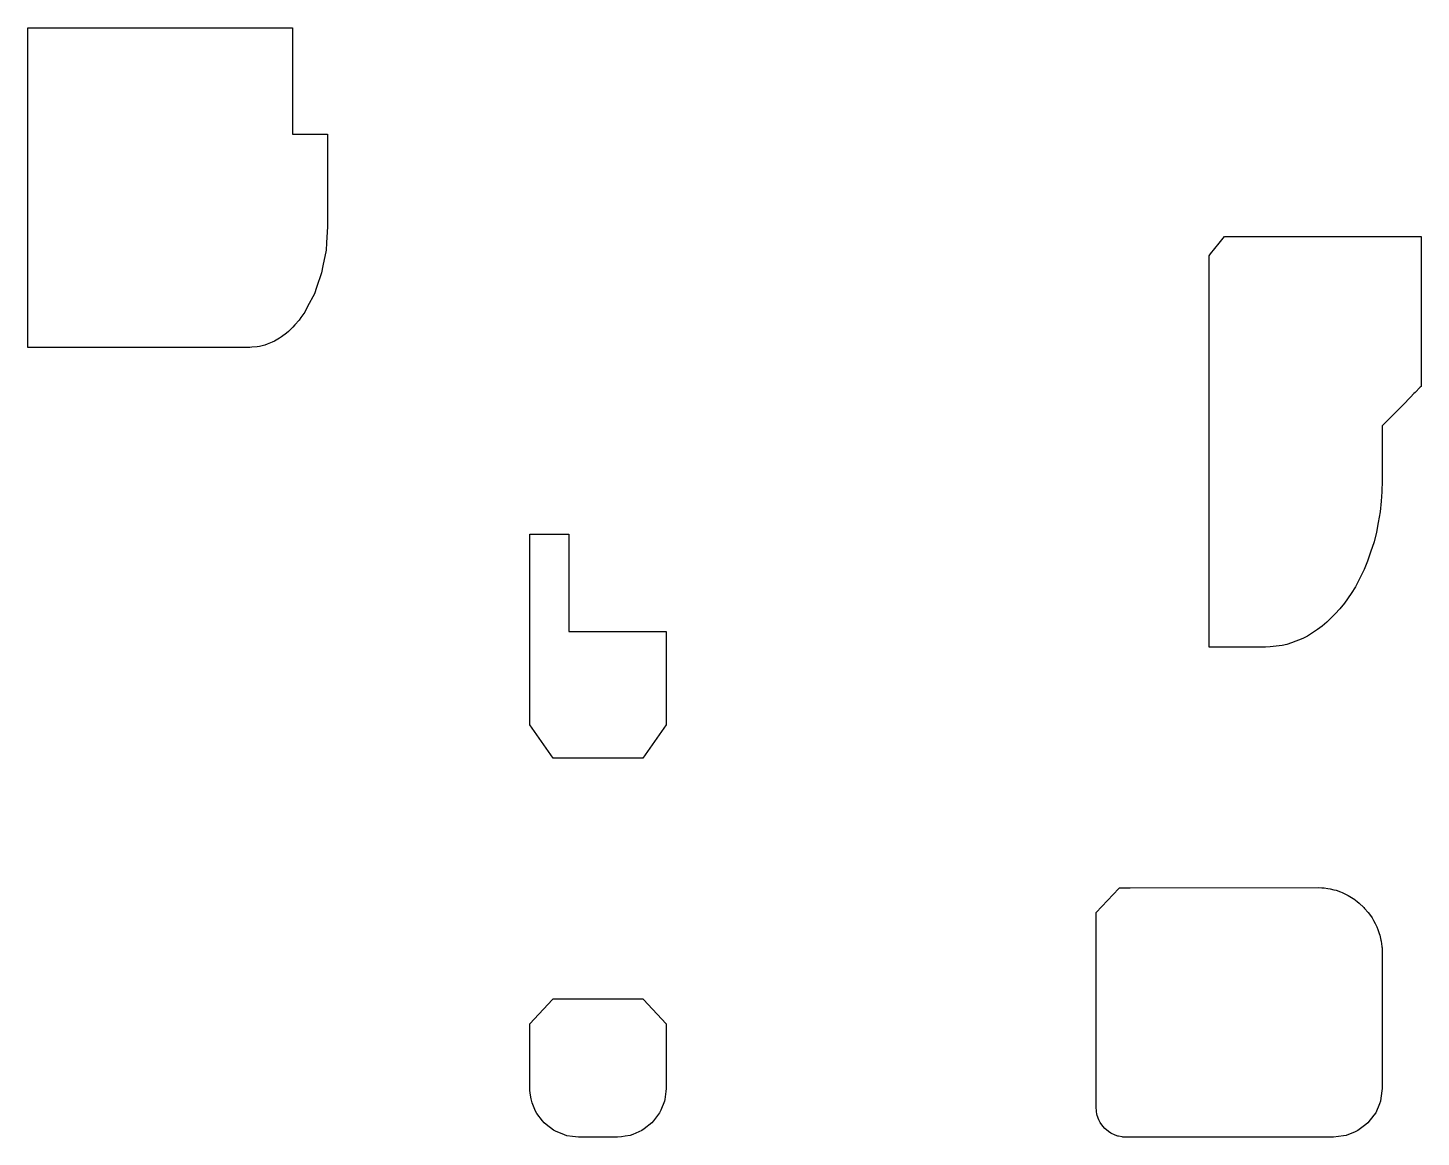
# Model space of a CAD drawing. Header units: metres. Extents: x 2.4 to 74, y -16 to 41.
import ezdxf

# ---------------------------------------------------------------- set-up
doc = ezdxf.new("R2010")
doc.units = ezdxf.units.M

msp = doc.modelspace()

# ---------------------------------------------------------------- linework, layer by layer
for p, q in [((2.4, 40.055), (2.4, 41.031)), ((2.4, 41.031), (2.745, 41.031)), ((2.745, 41.031), (16, 41.031)), ((16, 41.031), (16, 39.801)), ((2.4, 39.336), (2.4, 40.055)), ((16, 39.801), (16, 39.243)), ((2.4, 29.579), (2.4, 39.336)), ((16, 39.243), (16, 38.335)), ((16, 38.335), (16, 36.895)), ((16, 36.895), (16, 35.559)), ((16, 36.895), (16, 36.895)), ((16, 35.559), (16.831, 35.559)), ((16.831, 35.559), (17.8, 35.559)), ((17.8, 35.559), (17.8, 34.408)), ((17.8, 34.408), (17.8, 31.613)), ((17.8, 31.613), (17.8, 30.821)), ((17.8, 30.821), (17.746, 29.971)), ((63.62, 29.958), (63.9, 30.307)), ((63.9, 30.307), (66.979, 30.307)), ((66.979, 30.307), (67.914, 30.307)), ((67.914, 30.307), (68.334, 30.307)), ((68.334, 30.307), (70.336, 30.307)), ((70.336, 30.307), (70.659, 30.307)), ((70.659, 30.307), (73.607, 30.307)), ((73.607, 30.307), (73.956, 30.307)), ((73.956, 30.307), (73.996, 30.307)), ((73.996, 30.307), (73.996, 29.905)), ((2.4, 28.123), (2.4, 29.579)), ((17.723, 29.607), (17.564, 28.789)), ((17.746, 29.971), (17.723, 29.607)), ((63.1, 29.309), (63.184, 29.414)), ((63.184, 29.414), (63.62, 29.958)), ((73.996, 29.905), (73.994, 29.569)), ((73.994, 29.569), (74, 29.506)), ((74, 29.506), (74, 28.829)), ((17.564, 28.789), (17.496, 28.44)), ((63.1, 26.158), (63.1, 29.309)), ((74, 28.829), (74, 25.211)), ((2.4, 26.916), (2.4, 28.123)), ((17.496, 28.44), (17.237, 27.686)), ((17.126, 27.364), (16.777, 26.703)), ((17.237, 27.686), (17.126, 27.364)), ((2.4, 24.598), (2.4, 26.916)), ((16.777, 26.703), (16.628, 26.421)), ((16.338, 26.011), (16.117, 25.756)), ((16.425, 26.134), (16.338, 26.011)), ((16.628, 26.421), (16.425, 26.134)), ((63.1, 20.723), (63.1, 26.158)), ((15.331, 25.072), (15.072, 24.928)), ((15.437, 25.15), (15.331, 25.072)), ((15.686, 25.333), (15.437, 25.15)), ((15.786, 25.427), (15.686, 25.333)), ((16.022, 25.647), (15.786, 25.427)), ((16.117, 25.756), (16.022, 25.647)), ((74, 25.211), (74, 22.648)), ((5.815, 24.598), (2.4, 24.598)), ((13.8, 24.598), (5.815, 24.598)), ((13.917, 24.607), (13.8, 24.598)), ((14.192, 24.628), (13.917, 24.607)), ((14.308, 24.655), (14.192, 24.628)), ((14.58, 24.718), (14.308, 24.655)), ((14.694, 24.762), (14.58, 24.718)), ((14.961, 24.866), (14.694, 24.762)), ((15.072, 24.928), (14.961, 24.866)), ((73.63, 22.224), (73.449, 22.042)), ((73.686, 22.282), (73.63, 22.224)), ((73.955, 22.555), (73.686, 22.282)), ((74, 22.6), (73.955, 22.555)), ((74, 22.648), (74, 22.625)), ((74, 22.625), (74, 22.6)), ((73.155, 21.743), (72.512, 21.092)), ((73.374, 21.965), (73.155, 21.743)), ((73.449, 22.042), (73.374, 21.965)), ((72.342, 20.919), (72.172, 20.746)), ((72.512, 21.092), (72.342, 20.919)), ((63.1, 10.437), (63.1, 20.723)), ((72.172, 20.746), (72, 20.572)), ((72, 20.572), (72, 19.071)), ((72, 19.071), (72, 18.92)), ((72, 18.92), (72, 17.761)), ((72, 17.759), (71.98, 17.178)), ((72, 17.761), (72, 17.759)), ((72, 17.761), (72, 17.761)), ((71.95, 16.7), (71.893, 16.148)), ((71.98, 17.178), (71.95, 16.7)), ((71.893, 16.148), (71.798, 15.607)), ((71.703, 15.106), (71.578, 14.607)), ((71.798, 15.607), (71.703, 15.106)), ((28.2, 10.101), (28.2, 15)), ((28.2, 15), (29.5, 15)), ((29.5, 15), (30.2, 15)), ((30.2, 15), (30.2, 13.48)), ((71.578, 14.607), (71.402, 14.07)), ((71.252, 13.618), (71.072, 13.189)), ((71.402, 14.07), (71.252, 13.618)), ((30.2, 13.48), (30.2, 12.651)), ((71.072, 13.189), (70.813, 12.662)), ((30.2, 12.651), (30.2, 12.483)), ((30.2, 12.483), (30.2, 12.393)), ((30.2, 12.393), (30.2, 12.226)), ((30.2, 12.226), (30.2, 12.136)), ((70.619, 12.288), (70.4, 11.943)), ((70.813, 12.662), (70.619, 12.288)), ((30.2, 12.136), (30.2, 11.981)), ((30.2, 11.981), (30.2, 11.896)), ((30.2, 11.896), (30.2, 11.764)), ((30.2, 11.764), (30.2, 11.69)), ((30.2, 11.69), (30.2, 11.59)), ((30.2, 11.59), (30.2, 11.533)), ((30.2, 11.533), (30.2, 10.665)), ((70.4, 11.943), (70.054, 11.45)), ((69.588, 10.904), (69.157, 10.474)), ((69.83, 11.161), (69.588, 10.904)), ((70.054, 11.45), (69.83, 11.161)), ((28.2, 9.313), (28.2, 10.101)), ((30.2, 10.665), (30.2, 10)), ((63.1, 9.186), (63.1, 10.437)), ((68.668, 10.1), (68.159, 9.762)), ((68.919, 10.27), (68.668, 10.1)), ((69.157, 10.474), (68.919, 10.27)), ((28.2, 9.231), (28.2, 9.313)), ((30.2, 10), (33.258, 10)), ((33.258, 10), (35.2, 10)), ((35.2, 10), (35.2, 8.45)), ((35.2, 10), (35.2, 10)), ((67.095, 9.33), (66.854, 9.279)), ((67.332, 9.415), (67.095, 9.33)), ((67.916, 9.638), (67.332, 9.415)), ((68.159, 9.762), (67.916, 9.638)), ((28.2, 8.671), (28.2, 9.231)), ((28.2, 5.191), (28.2, 8.671)), ((63.733, 9.186), (63.1, 9.186)), ((66, 9.186), (63.733, 9.186)), ((66.239, 9.203), (66, 9.186)), ((66.854, 9.279), (66.239, 9.203)), ((35.2, 8.45), (35.2, 5.191)), ((28.799, 4.335), (28.2, 5.191)), ((35.2, 5.191), (34.601, 4.335)), ((29.4, 3.476), (28.799, 4.335)), ((34.601, 4.335), (34, 3.476)), ((31.27, 3.476), (29.4, 3.476)), ((34, 3.476), (31.27, 3.476)), ((57.3, -4.457), (58.467, -3.213)), ((58.467, -3.213), (58.5, -3.175)), ((58.5, -3.175), (59.054, -3.176)), ((59.054, -3.176), (68.718, -3.157)), ((68.718, -3.157), (68.894, -3.176)), ((68.894, -3.176), (69.018, -3.182)), ((69.018, -3.182), (69.201, -3.21)), ((69.201, -3.21), (69.322, -3.228)), ((69.322, -3.228), (69.522, -3.279)), ((69.522, -3.279), (69.632, -3.307)), ((69.632, -3.307), (69.851, -3.388)), ((69.851, -3.388), (69.941, -3.421)), ((69.941, -3.421), (70.183, -3.54)), ((70.183, -3.54), (70.244, -3.57)), ((70.244, -3.57), (70.51, -3.737)), ((70.51, -3.737), (70.535, -3.752)), ((70.535, -3.752), (70.705, -3.885)), ((70.705, -3.885), (70.808, -3.963)), ((70.808, -3.963), (70.819, -3.973)), ((70.819, -3.973), (71.059, -4.196)), ((71.059, -4.196), (71.098, -4.24)), ((71.098, -4.24), (71.284, -4.453)), ((57.3, -4.961), (57.3, -4.457)), ((57.3, -6.097), (57.3, -4.961)), ((71.284, -4.453), (71.344, -4.538)), ((71.344, -4.538), (71.48, -4.729)), ((71.48, -4.729), (71.553, -4.858)), ((71.553, -4.858), (71.645, -5.02)), ((71.645, -5.02), (71.721, -5.193)), ((71.721, -5.193), (71.778, -5.32)), ((71.778, -5.32), (71.848, -5.534)), ((71.848, -5.534), (71.878, -5.624)), ((71.878, -5.624), (71.935, -5.873)), ((57.3, -6.142), (57.3, -6.097)), ((57.3, -6.962), (57.3, -6.142)), ((71.935, -5.873), (71.948, -5.927)), ((71.948, -5.927), (71.985, -6.205)), ((71.985, -6.205), (71.987, -6.225)), ((71.985, -6.205), (71.985, -6.205)), ((71.987, -6.225), (71.989, -6.254)), ((71.989, -6.254), (72, -6.494)), ((57.3, -7.025), (57.3, -6.962)), ((57.3, -14.177), (57.3, -7.025)), ((72, -6.494), (72, -7.286)), ((72, -7.286), (72, -8.133)), ((72, -8.133), (72, -8.287)), ((72, -8.287), (72, -13.5)), ((28.2, -10.167), (29.367, -8.923)), ((29.367, -8.923), (29.4, -8.885)), ((29.4, -8.885), (33.904, -8.885)), ((33.904, -8.885), (34, -8.885)), ((34, -8.885), (34.033, -8.923)), ((34.033, -8.923), (35.2, -10.167)), ((28.2, -10.499), (28.2, -10.167)), ((28.2, -11.149), (28.2, -10.499)), ((35.2, -10.167), (35.2, -10.449)), ((35.2, -10.449), (35.2, -11.01)), ((35.2, -10.449), (35.2, -10.449)), ((28.2, -11.512), (28.2, -11.149)), ((35.2, -11.01), (35.2, -11.325)), ((35.2, -11.325), (35.2, -13.5)), ((28.2, -13.5), (28.2, -11.512)), ((28.204, -13.587), (28.2, -13.5)), ((28.212, -13.745), (28.204, -13.587)), ((35.2, -13.5), (35.193, -13.65)), ((72, -13.5), (71.934, -14.003)), ((28.264, -14.031), (28.212, -13.745)), ((28.274, -14.101), (28.264, -14.031)), ((28.315, -14.235), (28.274, -14.101)), ((28.494, -14.667), (28.315, -14.235)), ((35.115, -14.147), (34.92, -14.616)), ((35.126, -14.065), (35.115, -14.147)), ((35.193, -13.65), (35.126, -14.065)), ((57.3, -14.373), (57.3, -14.177)), ((71.859, -14.282), (71.665, -14.75)), ((71.915, -14.147), (71.859, -14.282)), ((71.934, -14.003), (71.915, -14.147)), ((28.559, -14.789), (28.494, -14.667)), ((28.846, -15.163), (28.559, -14.789)), ((34.865, -14.75), (34.556, -15.153)), ((34.92, -14.616), (34.865, -14.75)), ((57.3, -14.5), (57.3, -14.373)), ((57.314, -14.625), (57.3, -14.5)), ((57.325, -14.692), (57.314, -14.625)), ((57.34, -14.803), (57.325, -14.692)), ((57.351, -14.888), (57.34, -14.803)), ((57.444, -15.114), (57.351, -14.888)), ((71.576, -14.866), (71.268, -15.268)), ((71.665, -14.75), (71.576, -14.866)), ((28.932, -15.268), (28.846, -15.163)), ((29.031, -15.349), (28.932, -15.268)), ((29.414, -15.643), (29.031, -15.349)), ((29.523, -15.701), (29.414, -15.643)), ((29.976, -15.889), (29.523, -15.701)), ((33.95, -15.665), (33.481, -15.859)), ((34.065, -15.577), (33.95, -15.665)), ((34.468, -15.268), (34.065, -15.577)), ((34.556, -15.153), (34.468, -15.268)), ((57.501, -15.25), (57.444, -15.114)), ((57.649, -15.443), (57.501, -15.25)), ((57.739, -15.561), (57.649, -15.443)), ((57.933, -15.709), (57.739, -15.561)), ((58.05, -15.799), (57.933, -15.709)), ((70.615, -15.721), (70.147, -15.915)), ((70.75, -15.665), (70.615, -15.721)), ((71.152, -15.356), (70.75, -15.665)), ((71.268, -15.268), (71.152, -15.356)), ((30.091, -15.924), (29.976, -15.889)), ((30.394, -15.97), (30.091, -15.924)), ((30.7, -16), (30.394, -15.97)), ((31.389, -16), (30.7, -16)), ((32.7, -16), (31.389, -16)), ((32.902, -15.98), (32.7, -16)), ((33.095, -15.948), (32.902, -15.98)), ((33.347, -15.915), (33.095, -15.948)), ((33.481, -15.859), (33.347, -15.915)), ((58.275, -15.892), (58.05, -15.799)), ((58.412, -15.949), (58.275, -15.892)), ((58.45, -15.956), (58.412, -15.949)), ((58.64, -15.991), (58.45, -15.956)), ((58.677, -15.995), (58.64, -15.991)), ((58.714, -15.997), (58.677, -15.995)), ((58.738, -15.999), (58.714, -15.997)), ((58.775, -15.999), (58.738, -15.999)), ((58.8, -16), (58.775, -15.999)), ((63.446, -16), (58.8, -16)), ((69.5, -16), (63.446, -16)), ((70.003, -15.934), (69.5, -16)), ((70.147, -15.915), (70.003, -15.934))]:
    msp.add_line(p, q)

doc.saveas('drawing.dxf')
